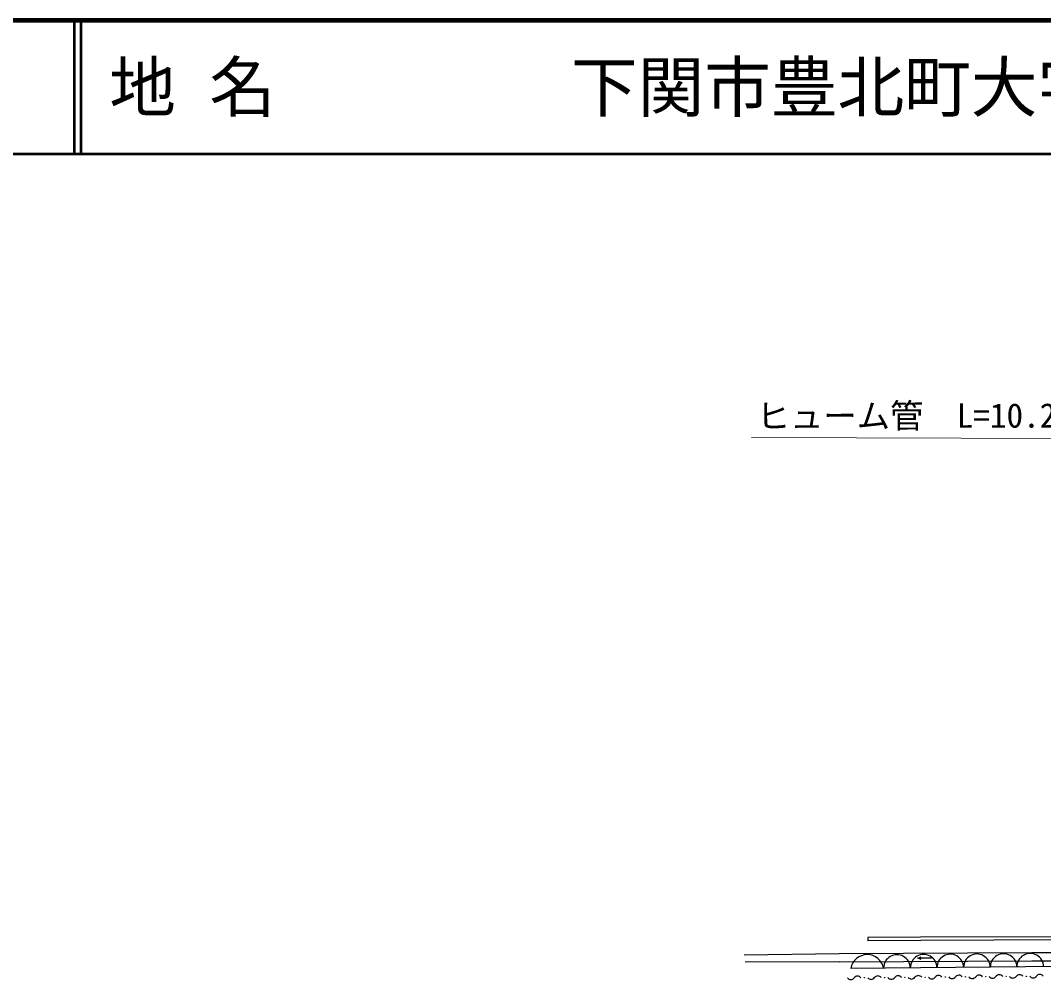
# Model space of a CAD drawing. Units: millimetres, scale not verified. Extents: x 40000 to 680000, y 20000 to 380000.
# Drawn here: x 363711 to 440485, y 308012 to 380000 of the extents above; entities that cross this region are included whole.
import ezdxf
from ezdxf.enums import TextEntityAlignment as Align

# ---------------------------------------------------------------- set-up
doc = ezdxf.new("R2010")
doc.units = ezdxf.units.MM
doc.header["$LTSCALE"] = 1000
for name, color, linetype, lineweight in [('M-BGD', 7, 'Continuous', 25), ('M-STR-HTXT', 7, 'Continuous', 13), ('M-TTL', 2, 'Continuous', 140), ('M-TTL-LINE', 7, 'Continuous', 50), ('M-TTL-TXT', 7, 'Continuous', 50)]:
    doc.layers.add(name, color=color, linetype=linetype, lineweight=lineweight)
doc.styles.add('ＭＳ ゴシック', font='')
doc.styles.get('ＭＳ ゴシック').set_extended_font_data('MS Gothic')

msp = doc.modelspace()

# ---------------------------------------------------------------- linework, layer by layer
at = {"layer": 'M-BGD'}
for p, q in [((431247, 311187), (427293, 311155)), ((427293, 311155), (427293, 310923)), ((431285, 310947), (427293, 310923)), ((444182, 311218), (431247, 311187)), ((444169, 310993), (431285, 310947)), ((425154, 309946), (418026, 309834)), ((439597, 310020), (425154, 309946)), ((425157, 309349), (439599, 309422)), ((431058, 309618), (431311, 309719)), ((432071, 309617), (431058, 309618)), ((431311, 309517), (431058, 309618)), ((449730, 310043), (439597, 310020)), ((439599, 309422), (449731, 309445)), ((425157, 309349), (418098, 309308))]:
    msp.add_line(p, q, dxfattribs=at)
msp.add_lwpolyline([(458428, 308531), (458354, 309136), (446082, 309026), (441752, 308987), (426006, 308847)], dxfattribs=at)
for centre in [(427038, 308147), (428558, 308160), (430077, 308174), (431596, 308188), (433115, 308201), (434634, 308215), (436154, 308228), (437673, 308242), (439192, 308255)]:
    msp.add_circle(centre, 12.7, dxfattribs=at)
for centre, radius, start, end in [((427258, 308629), 1250, 11.07096, 169.76227), ((429485, 308878), 1000, 0.51191, 180.51191), ((431485, 308896), 1000, 0.51191, 180.51191), ((433485, 308913), 1000, 0.51191, 180.51191), ((435485, 308931), 1000, 0.51191, 180.51191), ((437485, 308949), 1000, 0.51191, 180.51191), ((439485, 308967), 1000, 0.51191, 180.51191), ((438569, 308644), 316, 84.51018, 96.51364), ((426024, 308328), 316, 217.38181, 323.64201), ((426534, 307952), 316, 37.38181, 143.64201), ((427543, 308341), 316, 217.38181, 323.64201), ((428053, 307966), 316, 37.38181, 143.64201), ((429062, 308355), 316, 217.38181, 323.64201), ((429572, 307980), 316, 37.38181, 143.64201), ((430582, 308368), 316, 217.38181, 323.64201), ((431091, 307993), 316, 37.38181, 143.64201), ((432101, 308382), 316, 217.38181, 323.64201), ((432611, 308007), 316, 37.38181, 143.64201), ((433620, 308396), 316, 217.38181, 323.64201), ((434130, 308020), 316, 37.38181, 143.64201), ((435139, 308409), 316, 217.38181, 323.64201), ((435649, 308034), 316, 37.38181, 143.64201), ((436658, 308423), 316, 217.38181, 323.64201), ((437168, 308047), 316, 37.38181, 143.64201), ((438178, 308436), 316, 217.38181, 323.64201), ((438687, 308061), 316, 37.38181, 143.64201), ((439697, 308450), 316, 217.38181, 323.64201), ((440207, 308075), 316, 37.38181, 143.64201)]:
    msp.add_arc(centre, radius, start, end, dxfattribs=at)
at = {"layer": 'M-STR-HTXT'}
msp.add_line((418562, 348701), (451280, 348604), dxfattribs=at)
at = {"layer": 'M-TTL'}
msp.add_line((680000, 380000), (40000, 380000), dxfattribs=at)
at = {"layer": 'M-TTL-LINE'}
for p, q in [((367750, 380000), (367750, 370000)), ((368250, 380000), (368250, 370000)), ((40000, 370000), (680000, 370000))]:
    msp.add_line(p, q, dxfattribs=at)

# ---------------------------------------------------------------- texts
at = {"layer": 'M-STR-HTXT', "style": 'ＭＳ ゴシック'}
msp.add_text('ヒューム管\u3000L=10.2\u3000φ=200', height=1833, rotation=0.135, dxfattribs=at).set_placement((434899, 348876), align=Align.BOTTOM_CENTER)
at = {"layer": 'M-TTL-TXT', "style": 'ＭＳ ゴシック'}
for s, p in [('地 名', (370380, 375000)), ('下関市豊北町大字粟野', (405024, 375000))]:
    msp.add_text(s, height=3666, dxfattribs=at).set_placement(p, align=Align.MIDDLE_LEFT)

doc.saveas('drawing.dxf')
